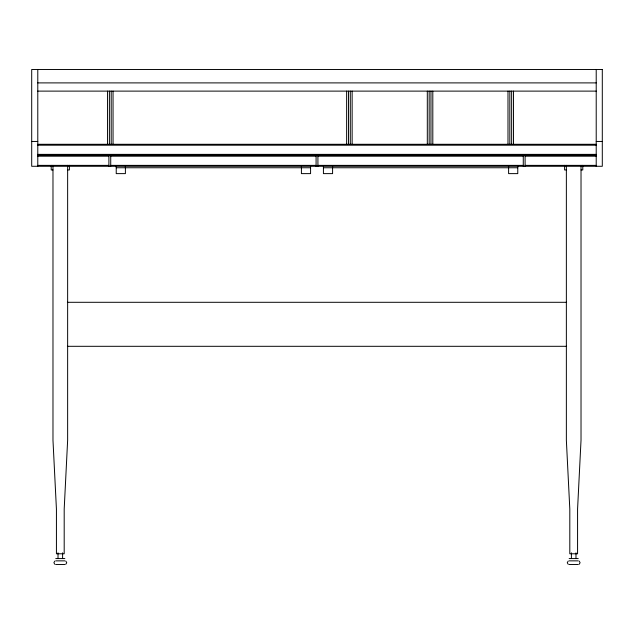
<?xml version="1.0" encoding="UTF-8"?>
<svg xmlns="http://www.w3.org/2000/svg" width="634" height="634" viewBox="0 0 634 634"><rect width="100%" height="100%" fill="white"/><g stroke="black" fill="none" stroke-linecap="round" stroke-linejoin="round"><path stroke-width="0.95" d="M54.809 561.098L53.89 562.691L54.809 564.276M65.809 564.276L66.728 562.691L65.809 561.098M568.191 561.098L567.271 562.691L568.191 564.276M579.191 564.276L580.11 562.691L579.191 561.098M37.786 82.895L596.214 82.895M37.786 91.114L596.214 91.114M31.7 141.453L37.786 141.453M596.214 141.453L602.3 141.453M37.786 144.283L596.214 144.283M37.786 145.202L596.214 145.202M37.786 154.371L596.214 154.371M37.786 155.282L596.214 155.282M37.786 156.202L108.897 156.202M110.728 156.202L316.081 156.202M317.919 156.202L523.272 156.202M525.103 156.202L596.214 156.202M37.786 165.371L108.897 165.371M110.728 165.371L316.081 165.371M317.919 165.371L523.272 165.371M525.103 165.371L596.214 165.371M116.228 167.756L310.581 167.756M323.419 167.756L517.772 167.756M52.979 169.952L51.211 169.952L51.211 165.347M67.64 169.952L69.407 169.952L69.407 165.347M566.36 169.952L564.593 169.952L564.593 165.347M581.021 169.952L582.789 169.952L582.789 165.347M67.378 302.299L566.622 302.299M67.378 346.307L566.622 346.307M55.76 558.57L64.858 558.57M569.142 558.57L578.24 558.57M55.76 560.852L64.858 560.852M569.142 560.852L578.24 560.852M55.729 564.522L64.89 564.522M569.11 564.522L578.271 564.522M596.214 69.478L596.214 166.282M581.021 165.347L581.021 440.234L577.574 509.078L577.574 553.783L569.808 553.783L569.808 509.078L566.36 440.234L566.36 165.347M575.981 552.832L575.981 558.57M571.4 552.832L571.4 558.57M525.103 155.282L525.103 166.282M523.272 155.282L523.272 166.282M517.772 165.791L517.772 173.621L508.603 173.621L508.603 165.839M513.485 91.114L513.485 144.283M511.638 91.114L511.638 144.283M509.831 91.114L509.831 144.283M507.985 91.114L507.985 144.283M432.808 91.114L432.808 144.283M430.961 91.114L430.961 144.283M429.163 91.114L429.163 144.283M427.308 91.114L427.308 144.283M352.139 91.114L352.139 144.283M350.293 91.114L350.293 144.283M348.486 91.114L348.486 144.283M346.639 91.114L346.639 144.283M332.588 165.839L332.588 173.621L323.419 173.621L323.419 165.791M317.919 155.282L317.919 166.282M316.081 155.282L316.081 166.282M310.581 165.791L310.581 173.621L301.412 173.621L301.412 165.839M125.397 165.839L125.397 173.621L116.228 173.621L116.228 165.791M113.05 91.114L113.05 144.283M111.204 91.114L111.204 144.283M110.728 155.282L110.728 166.282M109.397 91.114L109.397 144.283M108.897 155.282L108.897 166.282M107.55 91.114L107.55 144.283M67.64 165.347L67.64 440.234L64.192 509.078L64.192 553.783L56.426 553.783L56.426 509.078L52.979 440.234L52.979 165.347M62.6 552.832L62.6 558.57M58.019 552.832L58.019 558.57M37.786 69.478L37.786 166.282M602.3 69.478L31.7 69.478L31.7 166.282L602.3 166.282L602.3 69.478"/></g></svg>
